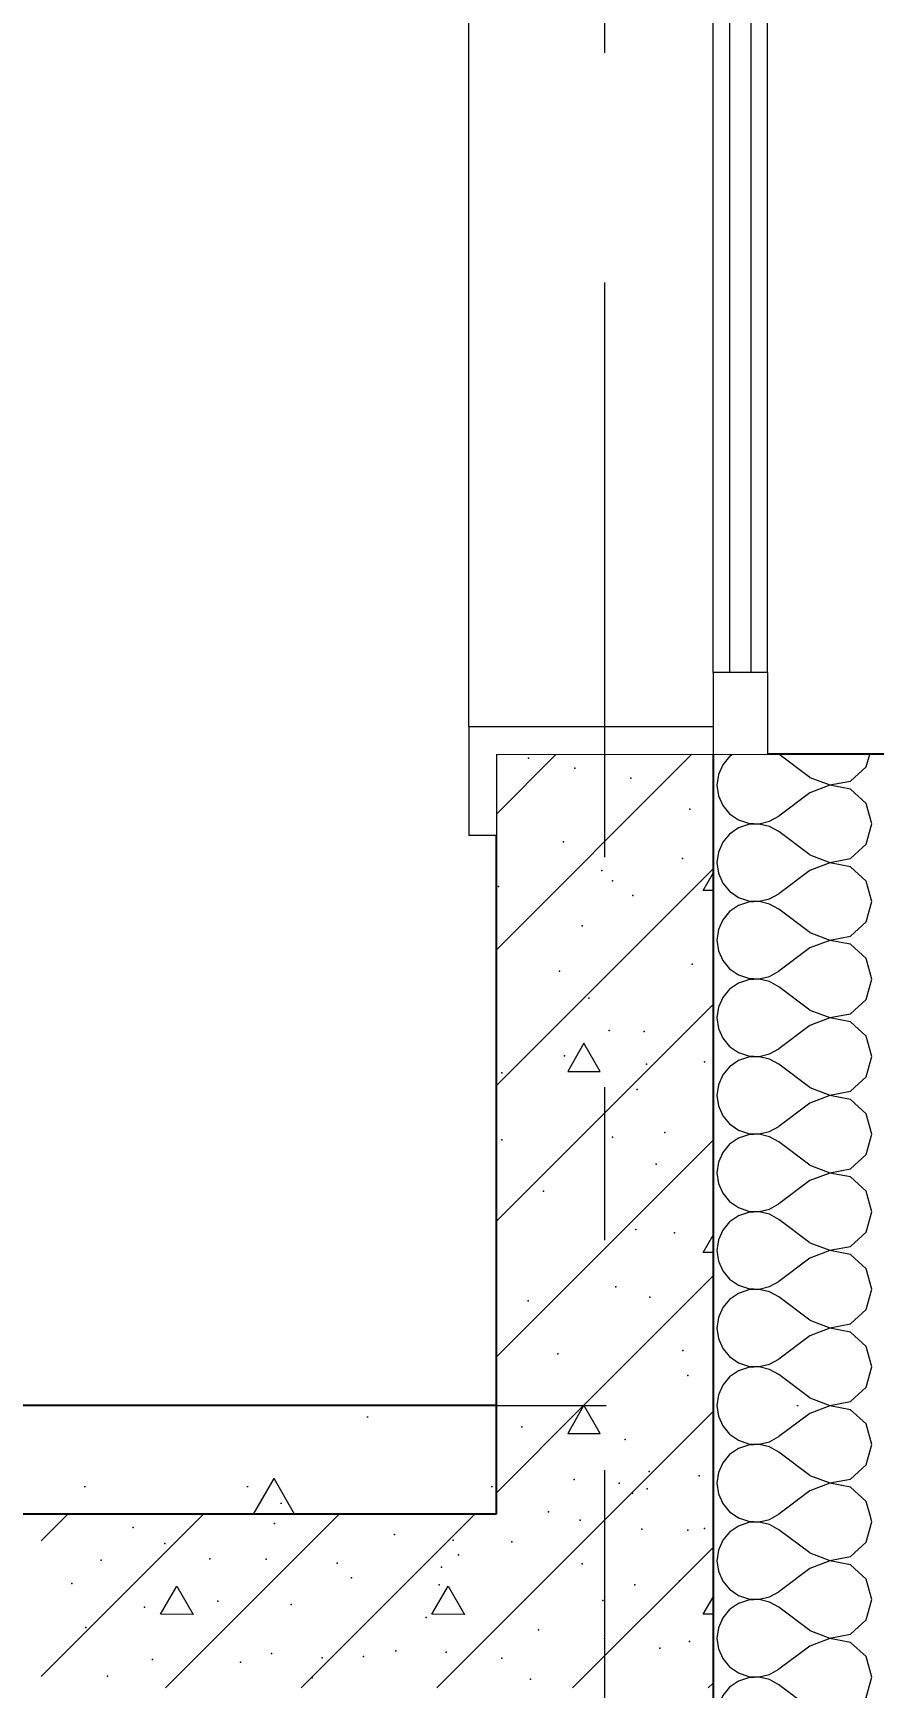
# Model space of a CAD drawing. Header units: millimetres. Extents: x 18162 to 7085488, y 72188 to 247925.
# Drawn here: x 3682802 to 3683577, y 121858 to 123382 of the extents above; entities that cross this region are included whole.
import ezdxf
from ezdxf.enums import TextEntityAlignment as Align

# ---------------------------------------------------------------- set-up
doc = ezdxf.new("R2010")
doc.units = ezdxf.units.MM
doc.header["$MEASUREMENT"] = 0
for name, pattern in [('Dot & Dashed', [670.277762413025, 317.49999999993, -176.3888888888499, 0, -176.3888735242451]), ('Double Dashed', [1093.6110734939602, 529.1666507720951, -211.6666555404661, 141.11111164093, -211.666655540469]), ('Wipeout_Contour', [1000, 0, -1000])]:
    doc.linetypes.add(name, pattern=pattern)
for name, color, linetype in [('Archicad Windows', 7, 'Continuous'), ('Structural - Bearing', 7, 'Continuous'), ('Structural - Grid', 7, 'Continuous')]:
    doc.layers.add(name, color=color, linetype=linetype)
doc.styles.add('GENERATED_STYLE_3', font='', dxfattribs={"width": 0.8})
doc.styles.get('GENERATED_STYLE_3').set_extended_font_data('ISOCPEUR MON')
doc.dimstyles.new('GENERATED_STYLE__10', dxfattribs={"dimtxt": 220.0000047683716, "dimasz": 114, "dimexe": 0.18, "dimexo": 762.6299507960397, "dimgap": 0, "dimtad": 1, "dimdec": 0, "dimzin": 0, "dimdsep": 46, "dimtxsty": 'GENERATED_STYLE_3', "dimblk": 'ARROWHEAD_2', "dimblk1": 'ARROWHEAD_2', "dimblk2": 'ARROWHEAD_2', "dimcen": 0.09, "dimclrd": 13, "dimclre": 13, "dimclrt": 13, "dimadec": 0, "dimazin": 0, "dimtfac": 1, "dimtdec": 4, "dimtmove": 0, "dimatfit": 3, "dimfxl": 1, "dimtolj": 1, "dimtzin": 0, "dimarcsym": 0})
doc.dimstyles.new('GENERATED_STYLE__9', dxfattribs={"dimtxt": 220.0000047683716, "dimasz": 114, "dimexe": 0.18, "dimexo": 312.6299507960368, "dimgap": 0, "dimtad": 1, "dimdec": 0, "dimzin": 0, "dimdsep": 46, "dimtxsty": 'GENERATED_STYLE_3', "dimblk": 'ARROWHEAD_2', "dimblk1": 'ARROWHEAD_2', "dimblk2": 'ARROWHEAD_2', "dimcen": 0.09, "dimclrd": 13, "dimclre": 13, "dimclrt": 13, "dimadec": 0, "dimazin": 0, "dimtfac": 1, "dimtdec": 4, "dimtmove": 0, "dimatfit": 3, "dimfxl": 1, "dimtolj": 1, "dimtzin": 0, "dimarcsym": 0})

# ---------------------------------------------------------------- blocks, each defined once
blk = doc.blocks.new('*X852', base_point=(3761974.72826797, 95118.00664509191))
at = {"layer": 'Structural - Bearing', "color": 7, "linetype": 'Continuous', "lineweight": 9}
for p, q in [((3683447.460864972, 122018.0066450919), (3683452.368734652, 122014.6342634426)), ((3683452.368734652, 122014.6342634426), (3683461.705831005, 122011.4855084693)), ((3683461.705831005, 122010.2421034823), (3683452.368734652, 122007.093348509)), ((3683461.705831005, 122011.4855084693), (3683471.547991479, 122011.0081161918)), ((3683471.547991479, 122010.7194957597), (3683461.705831005, 122010.2421034823)), ((3683471.547991479, 122011.0081161918), (3683481.145998494, 122013.2384272783)), ((3683481.145998494, 122008.4891846733), (3683471.547991479, 122010.7194957597)), ((3683481.145998494, 122013.2384272783), (3683489.769187621, 122018.0066450919)), ((3683570.149606297, 121992.0876948161), (3683575.483506002, 122010.8638059758)), ((3683575.483506002, 122010.8638059758), (3683573.454375096, 122018.0066450919)), ((3683444.247472861, 122001.5129244103), (3683437.960262754, 121993.9256313973)), ((3683452.368734652, 122007.093348509), (3683444.247472861, 122001.5129244103)), ((3683489.76922023, 122003.7209488282), (3683481.145998494, 122008.4891846733)), ((3683518.340648821, 121982.2923773852), (3683489.76922023, 122003.7209488282)), ((3683433.985707415, 121984.9090391339), (3683432.626363049, 121975.1495202376)), ((3683437.960262754, 121993.9256313973), (3683433.985707415, 121984.9090391339)), ((3683518.340648821, 121982.2923773852), (3683536.561877572, 121975.2938304536)), ((3683555.7411344, 121978.9199777044), (3683570.149606297, 121992.0876948161)), ((3683432.626363049, 121975.1495202376), (3683433.985707415, 121965.3900013413)), ((3683433.985707415, 121965.3900013413), (3683437.960262754, 121956.3734090779)), ((3683518.340648821, 121968.0066630899), (3683489.76922023, 121946.578091647)), ((3683536.561877572, 121975.0052100215), (3683518.340648821, 121968.0066630899)), ((3683536.561877572, 121975.2938304536), (3683555.7411344, 121978.9199777044)), ((3683555.7411344, 121971.3790627707), (3683536.561877572, 121975.0052100215)), ((3683570.149606297, 121958.211345659), (3683555.7411344, 121971.3790627707)), ((3683437.960262754, 121956.3734090779), (3683444.247472861, 121948.7861160648)), ((3683575.483506002, 121939.4352344993), (3683570.149606297, 121958.211345659)), ((3683444.247472861, 121948.7861160648), (3683452.368734652, 121943.2056919662)), ((3683452.368734652, 121935.6647770325), (3683444.247472861, 121930.0843529339)), ((3683452.368734652, 121943.2056919662), (3683461.705831005, 121940.0569369929)), ((3683461.705831005, 121938.8135320058), (3683452.368734652, 121935.6647770325)), ((3683461.705831005, 121940.0569369929), (3683471.547991479, 121939.5795447154)), ((3683471.547991479, 121939.2909242833), (3683461.705831005, 121938.8135320058)), ((3683471.547991479, 121939.5795447154), (3683481.145998494, 121941.8098558018)), ((3683481.145998494, 121937.0606131969), (3683471.547991479, 121939.2909242833)), ((3683481.145998494, 121941.8098558018), (3683489.76922023, 121946.578091647)), ((3683489.76922023, 121932.2923773517), (3683481.145998494, 121937.0606131969)), ((3683570.149606297, 121920.6591233396), (3683575.483506002, 121939.4352344993)), ((3683437.960262754, 121922.4970599208), (3683433.985707415, 121913.4804676574)), ((3683444.247472861, 121930.0843529339), (3683437.960262754, 121922.4970599208)), ((3683518.340648821, 121910.8638059088), (3683489.76922023, 121932.2923773517)), ((3683555.7411344, 121907.4914062279), (3683570.149606297, 121920.6591233396)), ((3683433.985707415, 121913.4804676574), (3683432.626363049, 121903.7209487611)), ((3683432.626363049, 121903.7209487611), (3683433.985707415, 121893.9614298648)), ((3683518.340648821, 121910.8638059088), (3683536.561877572, 121903.8652589772)), ((3683536.561877572, 121903.5766385451), (3683518.340648821, 121896.5780916135)), ((3683536.561877572, 121903.8652589772), (3683555.7411344, 121907.4914062279)), ((3683555.7411344, 121899.9504912943), (3683536.561877572, 121903.5766385451)), ((3683433.985707415, 121893.9614298648), (3683437.960262754, 121884.9448376014)), ((3683518.340648821, 121896.5780916135), (3683489.76922023, 121875.1495201705)), ((3683570.149606297, 121886.7827741826), (3683555.7411344, 121899.9504912943)), ((3683437.960262754, 121884.9448376014), (3683444.247472861, 121877.3575445883)), ((3683444.247472861, 121877.3575445883), (3683452.368734652, 121871.7771204897)), ((3683481.145998494, 121870.3812843254), (3683489.76922023, 121875.1495201705)), ((3683575.483506002, 121868.0066630229), (3683570.149606297, 121886.7827741826)), ((3683444.247472861, 121858.6557814574), (3683437.960262754, 121851.0684884444)), ((3683452.368734652, 121864.2362055561), (3683444.247472861, 121858.6557814574)), ((3683452.368734652, 121871.7771204897), (3683461.705831005, 121868.6283655164)), ((3683461.705831005, 121867.3849605294), (3683452.368734652, 121864.2362055561)), ((3683461.705831005, 121868.6283655164), (3683471.547991479, 121868.150973239)), ((3683471.547991479, 121867.8623528068), (3683461.705831005, 121867.3849605294)), ((3683471.547991479, 121868.150973239), (3683481.145998494, 121870.3812843254)), ((3683481.145998494, 121865.6320417204), (3683471.547991479, 121867.8623528068)), ((3683489.76922023, 121860.8638058752), (3683481.145998494, 121865.6320417204)), ((3683518.340648821, 121839.4352344323), (3683489.76922023, 121860.8638058752)), ((3683570.149606297, 121849.2305518632), (3683575.483506002, 121868.0066630229)), ((3683437.960262754, 121851.0684884444), (3683433.985707415, 121842.051896181)), ((3683555.7411344, 121836.0628347515), (3683570.149606297, 121849.2305518632)), ((3683433.985707415, 121842.051896181), (3683432.626363049, 121832.2923772847)), ((3683432.626363049, 121832.2923772847), (3683433.985707415, 121822.5328583884)), ((3683518.340648821, 121839.4352344323), (3683536.561877572, 121832.4366875007)), ((3683536.561877572, 121832.1480670686), (3683518.340648821, 121825.149520137)), ((3683536.561877572, 121832.4366875007), (3683555.7411344, 121836.0628347515)), ((3683555.7411344, 121828.5219198178), (3683536.561877572, 121832.1480670686)), ((3683570.149606297, 121815.3542027061), (3683555.7411344, 121828.5219198178)), ((3683433.985707415, 121822.5328583884), (3683437.960262754, 121813.516266125)), ((3683437.960262754, 121813.516266125), (3683444.247472861, 121805.9289731119)), ((3683518.340648821, 121825.149520137), (3683489.76922023, 121803.7209486941)), ((3683575.483506002, 121796.5780915464), (3683570.149606297, 121815.3542027061)), ((3683444.247472861, 121805.9289731119), (3683452.368734652, 121800.3485490133)), ((3683452.368734652, 121800.3485490133), (3683461.705831005, 121797.19979404)), ((3683461.705831005, 121797.19979404), (3683471.547991479, 121796.7224017625)), ((3683471.547991479, 121796.4337813304), (3683461.705831005, 121795.9563890529)), ((3683471.547991479, 121796.7224017625), (3683481.145998494, 121798.9527128489)), ((3683481.145998494, 121794.203470244), (3683471.547991479, 121796.4337813304)), ((3683481.145998494, 121798.9527128489), (3683489.76922023, 121803.7209486941)), ((3683570.149606297, 121777.8019803868), (3683575.483506002, 121796.5780915464)), ((3683444.247472861, 121787.227209981), (3683437.960262754, 121779.6399169679)), ((3683452.368734652, 121792.8076340796), (3683444.247472861, 121787.227209981)), ((3683461.705831005, 121795.9563890529), (3683452.368734652, 121792.8076340796)), ((3683489.76922023, 121789.4352343988), (3683481.145998494, 121794.203470244)), ((3683518.340648821, 121768.0066629559), (3683489.76922023, 121789.4352343988)), ((3683433.985707415, 121770.6233247045), (3683432.626363049, 121760.8638058082)), ((3683437.960262754, 121779.6399169679), (3683433.985707415, 121770.6233247045)), ((3683518.340648821, 121768.0066629559), (3683536.561877572, 121761.0081160243)), ((3683555.7411344, 121764.634263275), (3683570.149606297, 121777.8019803868)), ((3683432.626363049, 121760.8638058082), (3683433.985707415, 121751.1042869119)), ((3683433.985707415, 121751.1042869119), (3683437.960262754, 121742.0876946485)), ((3683518.340648821, 121753.7209486606), (3683489.76922023, 121732.2923772176)), ((3683536.561877572, 121760.7194955922), (3683518.340648821, 121753.7209486606)), ((3683536.561877572, 121761.0081160243), (3683555.7411344, 121764.634263275)), ((3683555.7411344, 121757.0933483414), (3683536.561877572, 121760.7194955922)), ((3683570.149606297, 121743.9256312297), (3683555.7411344, 121757.0933483414)), ((3683437.960262754, 121742.0876946485), (3683444.247472861, 121734.5004016354)), ((3683575.483506002, 121725.14952007), (3683570.149606297, 121743.9256312297)), ((3683444.247472861, 121734.5004016354), (3683452.368734652, 121728.9199775368)), ((3683452.368734652, 121721.3790626032), (3683444.247472861, 121715.7986385045)), ((3683452.368734652, 121728.9199775368), (3683461.705831005, 121725.7712225635)), ((3683461.705831005, 121724.5278175765), (3683452.368734652, 121721.3790626032)), ((3683461.705831005, 121725.7712225635), (3683471.547991479, 121725.293830286)), ((3683471.547991479, 121725.0052098539), (3683461.705831005, 121724.5278175765)), ((3683471.547991479, 121725.293830286), (3683481.145998494, 121727.5241413725)), ((3683481.145998494, 121722.7748987675), (3683471.547991479, 121725.0052098539)), ((3683481.145998494, 121727.5241413725), (3683489.76922023, 121732.2923772176)), ((3683489.76922023, 121718.0066629223), (3683481.145998494, 121722.7748987675)), ((3683570.149606297, 121706.3734089103), (3683575.483506002, 121725.14952007)), ((3683437.960262754, 121708.2113454915), (3683433.985707415, 121699.194753228)), ((3683444.247472861, 121715.7986385045), (3683437.960262754, 121708.2113454915)), ((3683518.340648821, 121696.5780914794), (3683489.76922023, 121718.0066629223)), ((3683555.7411344, 121693.2056917986), (3683570.149606297, 121706.3734089103)), ((3683433.985707415, 121699.194753228), (3683432.626363049, 121689.4352343318)), ((3683518.340648821, 121696.5780914794), (3683536.561877572, 121689.5795445478)), ((3683536.561877572, 121689.5795445478), (3683555.7411344, 121693.2056917986)), ((3683432.626363049, 121689.4352343318), (3683433.985707415, 121679.6757154355)), ((3683433.985707415, 121679.6757154355), (3683437.960262754, 121670.6591231721)), ((3683518.340648821, 121682.2923771841), (3683489.76922023, 121660.8638057412)), ((3683536.561877572, 121689.2909241157), (3683518.340648821, 121682.2923771841)), ((3683555.7411344, 121685.6647768649), (3683536.561877572, 121689.2909241157)), ((3683570.149606297, 121672.4970597532), (3683555.7411344, 121685.6647768649)), ((3683437.960262754, 121670.6591231721), (3683444.247472861, 121663.071830159)), ((3683444.247472861, 121663.071830159), (3683452.368734652, 121657.4914060603)), ((3683481.145998494, 121656.095569896), (3683489.76922023, 121660.8638057412)), ((3683575.483506002, 121653.7209485935), (3683570.149606297, 121672.4970597532)), ((3683444.247472861, 121644.3700670281), (3683437.960262754, 121636.782774015)), ((3683452.368734652, 121649.9504911267), (3683444.247472861, 121644.3700670281)), ((3683452.368734652, 121657.4914060603), (3683461.705831005, 121654.3426510871)), ((3683461.705831005, 121653.0992461), (3683452.368734652, 121649.9504911267)), ((3683461.705831005, 121654.3426510871), (3683471.547991479, 121653.8652588096)), ((3683471.547991479, 121653.5766383775), (3683461.705831005, 121653.0992461)), ((3683471.547991479, 121653.8652588096), (3683481.145998494, 121656.095569896)), ((3683481.145998494, 121651.346327291), (3683471.547991479, 121653.5766383775)), ((3683489.76922023, 121646.5780914459), (3683481.145998494, 121651.346327291)), ((3683518.340648821, 121625.1495200029), (3683489.76922023, 121646.5780914459)), ((3683570.149606297, 121634.9448374338), (3683575.483506002, 121653.7209485935)), ((3683437.960262754, 121636.782774015), (3683433.985707415, 121627.7661817516)), ((3683555.7411344, 121621.7771203221), (3683570.149606297, 121634.9448374338)), ((3683433.985707415, 121627.7661817516), (3683432.626363049, 121618.0066628553)), ((3683432.626363049, 121618.0066628553), (3683433.985707415, 121608.247143959)), ((3683518.340648821, 121625.1495200029), (3683536.561877572, 121618.1509730714)), ((3683536.561877572, 121617.8623526392), (3683518.340648821, 121610.8638057077)), ((3683536.561877572, 121618.1509730714), (3683555.7411344, 121621.7771203221)), ((3683555.7411344, 121614.2362053885), (3683536.561877572, 121617.8623526392)), ((3683570.149606297, 121601.0684882768), (3683555.7411344, 121614.2362053885)), ((3683433.985707415, 121608.247143959), (3683437.960262754, 121599.2305516956)), ((3683437.960262754, 121599.2305516956), (3683444.247472861, 121591.6432586825)), ((3683518.340648821, 121610.8638057077), (3683489.76922023, 121589.4352342647)), ((3683575.483506002, 121582.2923771171), (3683570.149606297, 121601.0684882768)), ((3683444.247472861, 121591.6432586825), (3683452.368734652, 121586.0628345839)), ((3683452.368734652, 121586.0628345839), (3683461.705831005, 121582.9140796106)), ((3683471.547991479, 121582.4366873331), (3683481.145998494, 121584.6669984196)), ((3683481.145998494, 121584.6669984196), (3683489.76922023, 121589.4352342647)), ((3683444.247472861, 121572.9414955516), (3683437.960262754, 121565.3542025386)), ((3683452.368734652, 121578.5219196503), (3683444.247472861, 121572.9414955516)), ((3683461.705831005, 121581.6706746235), (3683452.368734652, 121578.5219196503)), ((3683461.705831005, 121582.9140796106), (3683471.547991479, 121582.4366873331)), ((3683471.547991479, 121582.148066901), (3683461.705831005, 121581.6706746235)), ((3683481.145998494, 121579.9177558146), (3683471.547991479, 121582.148066901)), ((3683489.76922023, 121575.1495199694), (3683481.145998494, 121579.9177558146)), ((3683518.340648821, 121553.7209485265), (3683489.76922023, 121575.1495199694)), ((3683570.149606297, 121563.5162659574), (3683575.483506002, 121582.2923771171)), ((3683433.985707415, 121556.3376102751), (3683432.626363049, 121546.5780913788)), ((3683437.960262754, 121565.3542025386), (3683433.985707415, 121556.3376102751)), ((3683518.340648821, 121553.7209485265), (3683536.561877572, 121546.7224015949)), ((3683555.7411344, 121550.3485488457), (3683570.149606297, 121563.5162659574)), ((3683432.626363049, 121546.5780913788), (3683433.985707415, 121536.8185724826)), ((3683518.340648821, 121539.4352342312), (3683489.76922023, 121518.0066627883)), ((3683536.561877572, 121546.4337811628), (3683518.340648821, 121539.4352342312)), ((3683536.561877572, 121546.7224015949), (3683555.7411344, 121550.3485488457)), ((3683555.7411344, 121542.807633912), (3683536.561877572, 121546.4337811628)), ((3683570.149606297, 121529.6399168003), (3683555.7411344, 121542.807633912)), ((3683433.985707415, 121536.8185724826), (3683437.960262754, 121527.8019802192)), ((3683437.960262754, 121527.8019802192), (3683444.247472861, 121520.2146872061)), ((3683575.483506002, 121510.8638056406), (3683570.149606297, 121529.6399168003)), ((3683444.247472861, 121520.2146872061), (3683452.368734652, 121514.6342631074)), ((3683452.368734652, 121507.0933481738), (3683444.247472861, 121501.5129240752)), ((3683452.368734652, 121514.6342631074), (3683461.705831005, 121511.4855081342)), ((3683461.705831005, 121510.2421031471), (3683452.368734652, 121507.0933481738)), ((3683461.705831005, 121511.4855081342), (3683471.547991479, 121511.0081158567)), ((3683471.547991479, 121510.7194954246), (3683461.705831005, 121510.2421031471)), ((3683471.547991479, 121511.0081158567), (3683481.145998494, 121513.2384269431)), ((3683481.145998494, 121508.4891843381), (3683471.547991479, 121510.7194954246)), ((3683481.145998494, 121513.2384269431), (3683489.76922023, 121518.0066627883)), ((3683489.76922023, 121503.720948493), (3683481.145998494, 121508.4891843381)), ((3683570.149606297, 121492.0876944809), (3683575.483506002, 121510.8638056406)), ((3683437.960262754, 121493.9256310621), (3683433.985707415, 121484.9090387987)), ((3683444.247472861, 121501.5129240752), (3683437.960262754, 121493.9256310621)), ((3683518.340648821, 121482.29237705), (3683489.76922023, 121503.720948493)), ((3683555.7411344, 121478.9199773692), (3683570.149606297, 121492.0876944809)), ((3683433.985707415, 121484.9090387987), (3683432.626363049, 121475.1495199024)), ((3683518.340648821, 121482.29237705), (3683536.561877572, 121475.2938301185)), ((3683536.561877572, 121475.2938301185), (3683555.7411344, 121478.9199773692)), ((3683432.626363049, 121475.1495199024), (3683433.985707415, 121465.3900010061)), ((3683433.985707415, 121465.3900010061), (3683437.960262754, 121456.3734087427)), ((3683518.340648821, 121468.0066627547), (3683489.76922023, 121446.5780913118)), ((3683536.561877572, 121475.0052096863), (3683518.340648821, 121468.0066627547)), ((3683555.7411344, 121471.3790624356), (3683536.561877572, 121475.0052096863)), ((3683570.149606297, 121458.2113453239), (3683555.7411344, 121471.3790624356)), ((3683437.960262754, 121456.3734087427), (3683444.247472861, 121448.7861157296)), ((3683444.247472861, 121448.7861157296), (3683452.368734652, 121443.205691631)), ((3683481.145998494, 121441.8098554667), (3683489.76922023, 121446.5780913118)), ((3683575.483506002, 121439.4352341642), (3683570.149606297, 121458.2113453239)), ((3683452.368734652, 121435.6647766974), (3683444.247472861, 121430.0843525987)), ((3683452.368734652, 121443.205691631), (3683461.705831005, 121440.0569366577)), ((3683461.705831005, 121438.8135316706), (3683452.368734652, 121435.6647766974)), ((3683461.705831005, 121440.0569366577), (3683471.547991479, 121439.5795443802)), ((3683471.547991479, 121439.2909239481), (3683461.705831005, 121438.8135316706)), ((3683471.547991479, 121439.5795443802), (3683481.145998494, 121441.8098554667)), ((3683481.145998494, 121437.0606128617), (3683471.547991479, 121439.2909239481)), ((3683489.76922023, 121432.2923770165), (3683481.145998494, 121437.0606128617)), ((3683508.816862796, 121418.0066450919), (3683489.76922023, 121432.2923770165)), ((3683570.149606297, 121420.6591230045), (3683575.483506002, 121439.4352341642)), ((3683437.960262754, 121422.4970595856), (3683435.980867393, 121418.0066450919)), ((3683444.247472861, 121430.0843525987), (3683437.960262754, 121422.4970595856)), ((3683567.247193287, 121418.0066450919), (3683570.149606297, 121420.6591230045))]:
    blk.add_line(p, q, dxfattribs=at)
blk = doc.blocks.new('*X879', base_point=(3761974.72826797, 95118.00664509191))
at = {"layer": 'Structural - Bearing', "color": 7, "linetype": 'Continuous', "lineweight": 9}
for p, q in [((3683444.247472851, 122715.7986206766), (3683437.960262748, 122708.2113276686)), ((3683447.460838717, 122718.0066450919), (3683444.247472851, 122715.7986206766)), ((3683518.340648761, 122696.5780736644), (3683489.769220191, 122718.0066450919)), ((3683570.149606202, 122706.3733910887), (3683573.454369876, 122718.0066450919)), ((3683433.985707412, 122699.1947354112), (3683432.626363047, 122689.4352165215)), ((3683437.960262748, 122708.2113276686), (3683433.985707412, 122699.1947354112)), ((3683518.340648761, 122696.5780736644), (3683536.5618775, 122689.5795267375)), ((3683555.741134315, 122693.2056739858), (3683570.149606202, 122706.3733910887)), ((3683432.626363047, 122689.4352165215), (3683433.985707412, 122679.6756976318)), ((3683518.340648761, 122682.2923593787), (3683489.76922019, 122660.8637879501)), ((3683536.5618775, 122689.2909063055), (3683518.340648761, 122682.2923593787)), ((3683536.5618775, 122689.5795267375), (3683555.741134315, 122693.2056739858)), ((3683555.741134315, 122685.6647590572), (3683536.5618775, 122689.2909063055)), ((3683570.149606202, 122672.4970419543), (3683555.741134315, 122685.6647590572)), ((3683433.985707412, 122679.6756976318), (3683437.960262748, 122670.6591053744)), ((3683437.960262748, 122670.6591053744), (3683444.247472851, 122663.0718123664)), ((3683575.483505904, 122653.7209308072), (3683570.149606202, 122672.4970419543)), ((3683444.247472851, 122663.0718123664), (3683452.368734636, 122657.4913882715)), ((3683452.368734636, 122649.9504733429), (3683444.247472851, 122644.370049248)), ((3683452.368734636, 122657.4913882715), (3683461.705830983, 122654.3426333003)), ((3683461.705830983, 122653.0992283141), (3683452.368734636, 122649.9504733429)), ((3683461.705830983, 122654.3426333003), (3683471.547991451, 122653.8652410232)), ((3683471.547991451, 122653.5766205913), (3683461.705830983, 122653.0992283141)), ((3683471.547991451, 122653.8652410232), (3683481.145998459, 122656.0955521081)), ((3683481.145998459, 122651.3463095063), (3683471.547991451, 122653.5766205913)), ((3683481.145998459, 122656.0955521081), (3683489.76922019, 122660.8637879501)), ((3683489.76922019, 122646.5780736644), (3683481.145998459, 122651.3463095063)), ((3683570.149606202, 122634.9448196601), (3683575.483505904, 122653.7209308072)), ((3683437.960262748, 122636.78275624), (3683433.985707412, 122627.7661639827)), ((3683444.247472851, 122644.370049248), (3683437.960262748, 122636.78275624)), ((3683518.340648761, 122625.1495022358), (3683489.76922019, 122646.5780736644)), ((3683555.741134315, 122621.7771025572), (3683570.149606202, 122634.9448196601)), ((3683433.985707412, 122627.7661639827), (3683432.626363047, 122618.0066450929)), ((3683518.340648761, 122625.1495022358), (3683536.5618775, 122618.1509553089)), ((3683536.5618775, 122618.1509553089), (3683555.741134315, 122621.7771025572)), ((3683432.626363047, 122618.0066450929), (3683433.985707412, 122608.2471262032)), ((3683433.985707412, 122608.2471262032), (3683437.960262748, 122599.2305339458)), ((3683518.340648761, 122610.8637879501), (3683489.76922019, 122589.4352165215)), ((3683536.5618775, 122617.862334877), (3683518.340648761, 122610.8637879501)), ((3683555.741134315, 122614.2361876286), (3683536.5618775, 122617.862334877)), ((3683570.149606202, 122601.0684705258), (3683555.741134315, 122614.2361876286)), ((3683437.960262748, 122599.2305339458), (3683444.247472851, 122591.6432409378)), ((3683444.247472851, 122591.6432409378), (3683452.368734636, 122586.0628168429)), ((3683481.145998459, 122584.6669806796), (3683489.76922019, 122589.4352165215)), ((3683575.483505904, 122582.2923593787), (3683570.149606202, 122601.0684705258)), ((3683452.368734636, 122578.5219019144), (3683444.247472851, 122572.9414778195)), ((3683452.368734636, 122586.0628168429), (3683461.705830983, 122582.9140618718)), ((3683461.705830983, 122581.6706568855), (3683452.368734636, 122578.5219019144)), ((3683461.705830983, 122582.9140618718), (3683471.547991451, 122582.4366695946)), ((3683471.547991451, 122582.1480491627), (3683461.705830983, 122581.6706568855)), ((3683471.547991451, 122582.4366695946), (3683481.145998459, 122584.6669806796)), ((3683481.145998459, 122579.9177380778), (3683471.547991451, 122582.1480491627)), ((3683489.76922019, 122575.1495022358), (3683481.145998459, 122579.9177380778)), ((3683518.340648761, 122553.7209308072), (3683489.76922019, 122575.1495022358)), ((3683570.149606202, 122563.5162482315), (3683575.483505904, 122582.2923593787)), ((3683437.960262748, 122565.3541848115), (3683433.985707412, 122556.3375925541)), ((3683444.247472851, 122572.9414778195), (3683437.960262748, 122565.3541848115)), ((3683555.741134315, 122550.3485311286), (3683570.149606202, 122563.5162482315)), ((3683433.985707412, 122556.3375925541), (3683432.626363047, 122546.5780736644)), ((3683432.626363047, 122546.5780736644), (3683433.985707412, 122536.8185547746)), ((3683518.340648761, 122553.7209308072), (3683536.5618775, 122546.7223838803)), ((3683536.5618775, 122546.4337634484), (3683518.340648761, 122539.4352165215)), ((3683536.5618775, 122546.7223838803), (3683555.741134315, 122550.3485311286)), ((3683555.741134315, 122542.8076162001), (3683536.5618775, 122546.4337634484)), ((3683433.985707412, 122536.8185547746), (3683437.960262748, 122527.8019625173)), ((3683518.340648761, 122539.4352165215), (3683489.76922019, 122518.0066450929)), ((3683570.149606202, 122529.6398990972), (3683555.741134315, 122542.8076162001)), ((3683575.483505904, 122510.8637879501), (3683570.149606202, 122529.6398990972)), ((3683437.960262748, 122527.8019625173), (3683444.247472851, 122520.2146695093)), ((3683444.247472851, 122520.2146695093), (3683452.368734636, 122514.6342454144)), ((3683452.368734636, 122514.6342454144), (3683461.705830983, 122511.4854904432)), ((3683471.547991451, 122511.008098166), (3683481.145998459, 122513.238409251)), ((3683481.145998459, 122513.238409251), (3683489.76922019, 122518.0066450929)), ((3683444.247472851, 122501.5129063909), (3683437.960262748, 122493.9256133829)), ((3683452.368734636, 122507.0933304858), (3683444.247472851, 122501.5129063909)), ((3683461.705830983, 122510.242085457), (3683452.368734636, 122507.0933304858)), ((3683461.705830983, 122511.4854904432), (3683471.547991451, 122511.008098166)), ((3683471.547991451, 122510.7194777341), (3683461.705830983, 122510.242085457)), ((3683481.145998459, 122508.4891666492), (3683471.547991451, 122510.7194777341)), ((3683489.76922019, 122503.7209308072), (3683481.145998459, 122508.4891666492)), ((3683518.340648761, 122482.2923593787), (3683489.76922019, 122503.7209308072)), ((3683570.149606202, 122492.087676803), (3683575.483505904, 122510.8637879501)), ((3683433.985707412, 122484.9090211255), (3683432.626363047, 122475.1495022358)), ((3683437.960262748, 122493.9256133829), (3683433.985707412, 122484.9090211255)), ((3683518.340648761, 122482.2923593787), (3683536.5618775, 122475.2938124518)), ((3683555.741134315, 122478.9199597001), (3683570.149606202, 122492.087676803)), ((3683432.626363047, 122475.1495022358), (3683433.985707412, 122465.3899833461)), ((3683518.340648761, 122468.0066450929), (3683489.76922019, 122446.5780736644)), ((3683536.5618775, 122475.0051920198), (3683518.340648761, 122468.0066450929)), ((3683536.5618775, 122475.2938124518), (3683555.741134315, 122478.9199597001)), ((3683555.741134315, 122471.3790447715), (3683536.5618775, 122475.0051920198)), ((3683570.149606202, 122458.2113276686), (3683555.741134315, 122471.3790447715)), ((3683433.985707412, 122465.3899833461), (3683437.960262748, 122456.3733910887)), ((3683437.960262748, 122456.3733910887), (3683444.247472851, 122448.7860980807)), ((3683575.483505904, 122439.4352165215), (3683570.149606202, 122458.2113276686)), ((3683444.247472851, 122448.7860980807), (3683452.368734636, 122443.2056739858)), ((3683452.368734636, 122443.2056739858), (3683461.705830983, 122440.0569190146)), ((3683461.705830983, 122438.8135140284), (3683452.368734636, 122435.6647590572)), ((3683461.705830983, 122440.0569190146), (3683471.547991451, 122439.5795267375)), ((3683471.547991451, 122439.2909063055), (3683461.705830983, 122438.8135140284)), ((3683471.547991451, 122439.5795267375), (3683481.145998459, 122441.8098378224)), ((3683481.145998459, 122437.0605952206), (3683471.547991451, 122439.2909063055)), ((3683481.145998459, 122441.8098378224), (3683489.76922019, 122446.5780736644)), ((3683489.76922019, 122432.2923593787), (3683481.145998459, 122437.0605952206)), ((3683570.149606202, 122420.6591053744), (3683575.483505904, 122439.4352165215)), ((3683437.960262748, 122422.4970419543), (3683433.985707412, 122413.480449697)), ((3683444.247472851, 122430.0843349623), (3683437.960262748, 122422.4970419543)), ((3683452.368734636, 122435.6647590572), (3683444.247472851, 122430.0843349623)), ((3683518.340648761, 122410.8637879501), (3683489.76922019, 122432.2923593787)), ((3683433.985707412, 122413.480449697), (3683432.626363047, 122403.7209308072)), ((3683518.340648761, 122410.8637879501), (3683536.5618775, 122403.8652410232)), ((3683536.5618775, 122403.8652410232), (3683555.741134315, 122407.4913882715)), ((3683555.741134315, 122407.4913882715), (3683570.149606202, 122420.6591053744)), ((3683432.626363047, 122403.7209308072), (3683433.985707412, 122393.9614119175)), ((3683433.985707412, 122393.9614119175), (3683437.960262748, 122384.9448196601)), ((3683518.340648761, 122396.5780736644), (3683489.76922019, 122375.1495022358)), ((3683536.5618775, 122403.5766205913), (3683518.340648761, 122396.5780736644)), ((3683555.741134315, 122399.9504733429), (3683536.5618775, 122403.5766205913)), ((3683570.149606202, 122386.78275624), (3683555.741134315, 122399.9504733429)), ((3683437.960262748, 122384.9448196601), (3683444.247472851, 122377.3575266521)), ((3683444.247472851, 122377.3575266521), (3683452.368734636, 122371.7771025572)), ((3683575.483505904, 122368.0066450929), (3683570.149606202, 122386.78275624)), ((3683452.368734636, 122364.2361876286), (3683444.247472851, 122358.6557635338)), ((3683452.368734636, 122371.7771025572), (3683461.705830983, 122368.6283475861)), ((3683461.705830983, 122367.3849425998), (3683452.368734636, 122364.2361876286)), ((3683461.705830983, 122368.6283475861), (3683471.547991451, 122368.1509553089)), ((3683471.547991451, 122367.862334877), (3683461.705830983, 122367.3849425998)), ((3683471.547991451, 122368.1509553089), (3683481.145998459, 122370.3812663938)), ((3683481.145998459, 122365.632023792), (3683471.547991451, 122367.862334877)), ((3683481.145998459, 122370.3812663938), (3683489.76922019, 122375.1495022358)), ((3683489.76922019, 122360.8637879501), (3683481.145998459, 122365.632023792)), ((3683518.340648761, 122339.4352165215), (3683489.76922019, 122360.8637879501)), ((3683570.149606202, 122349.2305339458), (3683575.483505904, 122368.0066450929)), ((3683437.960262748, 122351.0684705258), (3683433.985707412, 122342.0518782684)), ((3683444.247472851, 122358.6557635338), (3683437.960262748, 122351.0684705258)), ((3683555.741134315, 122336.0628168429), (3683570.149606202, 122349.2305339458)), ((3683433.985707412, 122342.0518782684), (3683432.626363047, 122332.2923593787)), ((3683432.626363047, 122332.2923593787), (3683433.985707412, 122322.5328404889)), ((3683518.340648761, 122339.4352165215), (3683536.5618775, 122332.4366695946)), ((3683536.5618775, 122332.1480491627), (3683518.340648761, 122325.1495022358)), ((3683536.5618775, 122332.4366695946), (3683555.741134315, 122336.0628168429)), ((3683555.741134315, 122328.5219019144), (3683536.5618775, 122332.1480491627)), ((3683433.985707412, 122322.5328404889), (3683437.960262748, 122313.5162482315)), ((3683518.340648761, 122325.1495022358), (3683489.76922019, 122303.7209308072)), ((3683570.149606202, 122315.3541848115), (3683555.741134315, 122328.5219019144)), ((3683575.483505904, 122296.5780736644), (3683570.149606202, 122315.3541848115)), ((3683437.960262748, 122313.5162482315), (3683444.247472851, 122305.9289552235)), ((3683444.247472851, 122305.9289552235), (3683452.368734636, 122300.3485311286)), ((3683452.368734636, 122300.3485311286), (3683461.705830983, 122297.1997761575)), ((3683481.145998459, 122298.9526949653), (3683489.76922019, 122303.7209308072)), ((3683444.247472851, 122287.2271921052), (3683437.960262748, 122279.6398990972)), ((3683452.368734636, 122292.8076162001), (3683444.247472851, 122287.2271921052)), ((3683461.705830983, 122295.9563711712), (3683452.368734636, 122292.8076162001)), ((3683461.705830983, 122297.1997761575), (3683471.547991451, 122296.7223838803)), ((3683471.547991451, 122296.4337634484), (3683461.705830983, 122295.9563711712)), ((3683471.547991451, 122296.7223838803), (3683481.145998459, 122298.9526949653)), ((3683481.145998459, 122294.2034523635), (3683471.547991451, 122296.4337634484)), ((3683489.76922019, 122289.4352165215), (3683481.145998459, 122294.2034523635)), ((3683518.340648761, 122268.0066450929), (3683489.76922019, 122289.4352165215)), ((3683570.149606202, 122277.8019625172), (3683575.483505904, 122296.5780736644)), ((3683433.985707412, 122270.6233068398), (3683432.626363047, 122260.8637879501)), ((3683437.960262748, 122279.6398990972), (3683433.985707412, 122270.6233068398)), ((3683555.741134315, 122264.6342454144), (3683570.149606202, 122277.8019625172)), ((3683432.626363047, 122260.8637879501), (3683433.985707412, 122251.1042690603)), ((3683518.340648761, 122253.7209308072), (3683489.76922019, 122232.2923593786)), ((3683518.340648761, 122268.0066450929), (3683536.5618775, 122261.008098166)), ((3683536.5618775, 122260.7194777341), (3683518.340648761, 122253.7209308072)), ((3683536.5618775, 122261.008098166), (3683555.741134315, 122264.6342454144)), ((3683555.741134315, 122257.0933304858), (3683536.5618775, 122260.7194777341)), ((3683570.149606202, 122243.9256133829), (3683555.741134315, 122257.0933304858)), ((3683433.985707412, 122251.1042690603), (3683437.960262748, 122242.087676803)), ((3683437.960262748, 122242.087676803), (3683444.247472851, 122234.500383795)), ((3683575.483505904, 122225.1495022358), (3683570.149606202, 122243.9256133829)), ((3683444.247472851, 122234.500383795), (3683452.368734636, 122228.9199597001)), ((3683452.368734636, 122228.9199597001), (3683461.705830983, 122225.7712047289)), ((3683461.705830983, 122224.5277997427), (3683452.368734636, 122221.3790447715)), ((3683461.705830983, 122225.7712047289), (3683471.547991451, 122225.2938124517)), ((3683471.547991451, 122225.0051920198), (3683461.705830983, 122224.5277997427)), ((3683471.547991451, 122225.2938124517), (3683481.145998459, 122227.5241235367)), ((3683481.145998459, 122222.7748809349), (3683471.547991451, 122225.0051920198)), ((3683481.145998459, 122227.5241235367), (3683489.76922019, 122232.2923593786)), ((3683570.149606202, 122206.3733910887), (3683575.483505904, 122225.1495022358)), ((3683437.960262748, 122208.2113276686), (3683433.985707412, 122199.1947354112)), ((3683444.247472851, 122215.7986206766), (3683437.960262748, 122208.2113276686)), ((3683452.368734636, 122221.3790447715), (3683444.247472851, 122215.7986206766)), ((3683489.76922019, 122218.0066450929), (3683481.145998459, 122222.7748809349)), ((3683518.340648761, 122196.5780736644), (3683489.76922019, 122218.0066450929)), ((3683433.985707412, 122199.1947354112), (3683432.626363047, 122189.4352165215)), ((3683518.340648761, 122196.5780736644), (3683536.5618775, 122189.5795267375)), ((3683536.5618775, 122189.5795267375), (3683555.741134315, 122193.2056739858)), ((3683555.741134315, 122193.2056739858), (3683570.149606202, 122206.3733910887)), ((3683432.626363047, 122189.4352165215), (3683433.985707412, 122179.6756976318)), ((3683433.985707412, 122179.6756976318), (3683437.960262748, 122170.6591053744)), ((3683518.340648761, 122182.2923593786), (3683489.76922019, 122160.8637879501)), ((3683536.5618775, 122189.2909063055), (3683518.340648761, 122182.2923593786)), ((3683555.741134315, 122185.6647590572), (3683536.5618775, 122189.2909063055)), ((3683570.149606202, 122172.4970419543), (3683555.741134315, 122185.6647590572)), ((3683437.960262748, 122170.6591053744), (3683444.247472851, 122163.0718123664)), ((3683444.247472851, 122163.0718123664), (3683452.368734636, 122157.4913882715)), ((3683575.483505904, 122153.7209308072), (3683570.149606202, 122172.4970419543)), ((3683452.368734636, 122149.9504733429), (3683444.247472851, 122144.370049248)), ((3683452.368734636, 122157.4913882715), (3683461.705830983, 122154.3426333003)), ((3683461.705830983, 122153.0992283141), (3683452.368734636, 122149.9504733429)), ((3683461.705830983, 122154.3426333003), (3683471.547991451, 122153.8652410232)), ((3683471.547991451, 122153.5766205913), (3683461.705830983, 122153.0992283141)), ((3683471.547991451, 122153.8652410232), (3683481.145998459, 122156.0955521081)), ((3683481.145998459, 122151.3463095063), (3683471.547991451, 122153.5766205913)), ((3683481.145998459, 122156.0955521081), (3683489.76922019, 122160.8637879501)), ((3683489.76922019, 122146.5780736644), (3683481.145998459, 122151.3463095063)), ((3683570.149606202, 122134.9448196601), (3683575.483505904, 122153.7209308072)), ((3683437.960262748, 122136.78275624), (3683433.985707412, 122127.7661639827)), ((3683444.247472851, 122144.370049248), (3683437.960262748, 122136.78275624)), ((3683518.340648761, 122125.1495022358), (3683489.76922019, 122146.5780736644)), ((3683555.741134315, 122121.7771025572), (3683570.149606202, 122134.9448196601)), ((3683433.985707412, 122127.7661639827), (3683432.626363047, 122118.0066450929)), ((3683432.626363047, 122118.0066450929), (3683433.985707412, 122108.2471262032)), ((3683518.340648761, 122125.1495022358), (3683536.5618775, 122118.1509553089)), ((3683536.5618775, 122117.862334877), (3683518.340648761, 122110.8637879501)), ((3683536.5618775, 122118.1509553089), (3683555.741134315, 122121.7771025572)), ((3683555.741134315, 122114.2361876286), (3683536.5618775, 122117.862334877)), ((3683433.985707412, 122108.2471262032), (3683437.960262748, 122099.2305339458)), ((3683518.340648761, 122110.8637879501), (3683489.76922019, 122089.4352165215)), ((3683570.149606202, 122101.0684705258), (3683555.741134315, 122114.2361876286)), ((3683437.960262748, 122099.2305339458), (3683444.247472851, 122091.6432409378)), ((3683444.247472851, 122091.6432409378), (3683452.368734636, 122086.0628168429)), ((3683452.368734636, 122086.0628168429), (3683461.705830983, 122082.9140618718)), ((3683481.145998459, 122084.6669806795), (3683489.76922019, 122089.4352165215)), ((3683575.483505904, 122082.2923593786), (3683570.149606202, 122101.0684705258)), ((3683444.247472851, 122072.9414778195), (3683437.960262748, 122065.3541848115)), ((3683452.368734636, 122078.5219019144), (3683444.247472851, 122072.9414778195)), ((3683461.705830983, 122081.6706568855), (3683452.368734636, 122078.5219019144)), ((3683461.705830983, 122082.9140618718), (3683471.547991451, 122082.4366695946)), ((3683471.547991451, 122082.1480491627), (3683461.705830983, 122081.6706568855)), ((3683471.547991451, 122082.4366695946), (3683481.145998459, 122084.6669806795)), ((3683481.145998459, 122079.9177380777), (3683471.547991451, 122082.1480491627)), ((3683489.76922019, 122075.1495022358), (3683481.145998459, 122079.9177380777)), ((3683518.340648761, 122053.7209308072), (3683489.76922019, 122075.1495022358)), ((3683570.149606202, 122063.5162482315), (3683575.483505904, 122082.2923593786)), ((3683433.985707412, 122056.3375925541), (3683432.626363047, 122046.5780736644)), ((3683437.960262748, 122065.3541848115), (3683433.985707412, 122056.3375925541)), ((3683555.741134315, 122050.3485311286), (3683570.149606202, 122063.5162482315)), ((3683432.626363047, 122046.5780736644), (3683433.985707412, 122036.8185547746)), ((3683518.340648761, 122053.7209308072), (3683536.5618775, 122046.7223838803)), ((3683536.5618775, 122046.4337634484), (3683518.340648761, 122039.4352165215)), ((3683536.5618775, 122046.7223838803), (3683555.741134315, 122050.3485311286)), ((3683555.741134315, 122042.8076162001), (3683536.5618775, 122046.4337634484)), ((3683570.149606202, 122029.6398990972), (3683555.741134315, 122042.8076162001)), ((3683433.985707412, 122036.8185547746), (3683437.960262748, 122027.8019625172)), ((3683437.960262748, 122027.8019625172), (3683444.247472851, 122020.2146695093)), ((3683518.340648761, 122039.4352165215), (3683489.76922019, 122018.0066450929)), ((3683573.454369877, 122018.0066450919), (3683570.149606202, 122029.6398990972)), ((3683444.247472851, 122020.2146695093), (3683447.46083872, 122018.0066450919))]:
    blk.add_line(p, q, dxfattribs=at)
blk = doc.blocks.new('*X881', base_point=(3761974.72826797, 95118.00664509191))
at = {"layer": 'Structural - Bearing', "color": 7, "linetype": 'Continuous', "lineweight": 9}
for p, q in [((3683229.054934476, 122662.4715534299), (3683284.590026137, 122718.0066450919)), ((3683229.054934476, 122537.4715534299), (3683409.590026137, 122718.0066450919)), ((3683229.054934476, 122412.4715534299), (3683429.054935966, 122612.4715549201)), ((3683419.905737498, 122592.4624464526), (3683429.054935966, 122608.19150431)), ((3683429.054935966, 122592.4523039143), (3683419.905737498, 122592.4624464526)), ((3683229.054934476, 122287.4715534299), (3683429.054935966, 122487.4715549201)), ((3683310.031667376, 122451.7979767472), (3683295.120646443, 122425.7605836379)), ((3683325.157597254, 122425.7938817377), (3683310.031667376, 122451.7979767472)), ((3683295.120646443, 122425.7605836379), (3683325.157597254, 122425.7938817377)), ((3683229.054934476, 122162.47155343), (3683429.054935966, 122362.4715549201)), ((3683419.905737498, 122259.1291131193), (3683429.054935966, 122274.8581709767)), ((3683429.054935966, 122259.118970581), (3683419.905737498, 122259.1291131193)), ((3683310.031667376, 122118.4482863309), (3683429.054935966, 122237.4715549201)), ((3683229.054934476, 122037.455196347), (3683310.031667376, 122118.431929248)), ((3683310.031667376, 122118.4482863309), (3683295.120646443, 122092.4108932217)), ((3683325.157597254, 122092.4441913214), (3683310.031667376, 122118.4482863309)), ((3683334.60638322, 122018.0066450919), (3683429.054935966, 122112.4551978371)), ((3683295.120646443, 122092.4108932217), (3683325.157597254, 122092.4441913214))]:
    blk.add_line(p, q, dxfattribs=at)
for p in [(3683259.020042909, 122714.2902309709), (3683301.736246379, 122704.9035457869), (3683353.284218602, 122695.7464587034), (3683407.753396255, 122667.1566676134), (3683291.366683857, 122637.3304669519), (3683400.826450713, 122621.8773233956), (3683326.64038698, 122610.7352400854), (3683231.204384508, 122595.8984996568), (3683336.438352562, 122601.2731319873), (3683355.169782765, 122587.7446798938), (3683308.470102289, 122559.7587954084), (3683287.562279706, 122517.9909068969), (3683409.899666193, 122524.429716712), (3683314.651359712, 122493.3102781165), (3683333.155751929, 122463.4408695842), (3683365.646733447, 122462.403991004), (3683292.226422855, 122439.9557030778), (3683234.27713452, 122424.5025595216), (3683367.675049765, 122432.5600162851), (3683421.27805025, 122434.5883326028), (3683359.190044933, 122409.0494159654), (3683234.27713452, 122362.6899852966), (3683336.28576069, 122365.0491865996), (3683384.754511879, 122369.517646623), (3683376.463933937, 122340.3241569096), (3683272.92787211, 122315.5991272196), (3683357.92016167, 122280.0568970402), (3683393.462391849, 122276.9662683289), (3683339.376389402, 122227.516208949), (3683258.642606072, 122214.5792017657), (3683370.795340746, 122217.7835656135), (3683370.795340746, 122217.7835656135), (3683285.999716677, 122165.6850523148), (3683401.188963627, 122168.7942634352), (3683405.824906694, 122145.6145481008), (3683252.794834676, 122098.2921530076), (3683348.08921994, 122086.7022953404), (3683370.282676514, 122057.3336608368), (3683301.051314068, 122049.9594624238), (3683342.467018113, 122046.5164603475), (3683368.204378674, 122041.3241827258), (3683416.27959427, 122053.2612239247), (3683354.829532958, 122037.2445742137), (3683277.33549215, 122020.1465671956)]:
    blk.add_point(p, dxfattribs=at)
blk = doc.blocks.new('*X886', base_point=(3761974.72826797, 95118.00664509191))
at = {"layer": 'Structural - Bearing', "color": 7, "linetype": 'Continuous', "lineweight": 9}
for p, q in [((3682810.031667376, 121993.431929248), (3682834.606369506, 122018.0066313774)), ((3682810.031667376, 121868.431929248), (3682959.606369506, 122018.0066313774)), ((3682924.606381714, 121858.0066435857), (3683084.606369506, 122018.0066313774)), ((3683049.606381714, 121858.0066435857), (3683209.606369506, 122018.0066313774)), ((3683174.606381714, 121858.0066435857), (3683334.606369506, 122018.0066313774)), ((3683299.606381714, 121858.0066435857), (3683429.054934475, 121987.4551963469)), ((3682919.905737498, 121925.7794227031), (3682935.031667376, 121951.7835177126)), ((3682935.031667376, 121951.7835177126), (3682949.94268831, 121925.7461246033)), ((3683169.905737498, 121925.7794227031), (3683185.031667376, 121951.7835177126)), ((3683185.031667376, 121951.7835177126), (3683199.94268831, 121925.7461246033)), ((3683419.905737498, 121925.7794227031), (3683429.054934475, 121941.5084779985)), ((3682949.94268831, 121925.7461246033), (3682919.905737498, 121925.7794227031)), ((3683199.94268831, 121925.7461246033), (3683169.905737498, 121925.7794227031)), ((3683429.054934475, 121925.7692801664), (3683419.905737498, 121925.7794227031)), ((3683424.606381714, 121858.0066435857), (3683429.054934475, 121862.4551963469))]:
    blk.add_line(p, q, dxfattribs=at)
for p in [(3683306.708063789, 122012.4494427911), (3682894.735999246, 122005.614031293), (3683024.799957511, 122009.477317182), (3683135.547486331, 121999.1752214779), (3683363.481353786, 122004.3262693299), (3683405.824906694, 122003.2476583899), (3683421.27805025, 122004.7929727455), (3682923.926501432, 121991.101466168), (3683189.480896906, 121993.9757722561), (3683194.555329115, 121980.4058043129), (3683243.566899353, 121992.4304579005), (3682865.117474096, 121975.5747863908), (3682965.41031534, 121976.9773143443), (3683017.140852551, 121976.6049629013), (3683082.816712665, 121972.7416770123), (3683178.663696417, 121969.2507425662), (3683308.470102289, 121972.3413712774), (3682838.074472873, 121954.1035527721), (3683095.74595309, 121959.2546006242), (3683176.755869148, 121952.8157908091), (3683357.042543971, 121952.8157908091), (3683398.264870807, 121956.6651326786), (3682972.645598009, 121938.0065282343), (3683040.253101068, 121934.7871233268), (3683255.9236291, 121939.3238909713), (3683327.424018821, 121938.6504092159), (3682905.03809495, 121932.2115994008), (3683164.755867216, 121922.8913118974), (3682851.057053024, 121913.6194257637), (3683268.186968522, 121911.6074079924), (3683329.138610724, 121903.501071965), (3683022.224433585, 121889.7154546211), (3683136.835248294, 121892.2909785471), (3683183.194678963, 121891.0032165841), (3683379.851887056, 121894.6449239961), (3683407.472974644, 121900.7193003157), (3682912.571310507, 121884.2748888781), (3682993.465647434, 121881.6416993112), (3683068.946377167, 121885.8037673624), (3683106.78870018, 121886.7927471632), (3683234.27713452, 121885.5049852002), (3682871.146139647, 121868.8053094505), (3683059.674491034, 121867.2599950949), (3683260.873176118, 121866.0224995925)]:
    blk.add_point(p, dxfattribs=at)
blk = doc.blocks.new('Standard grid marker[361]_3', base_point=(3683329.054934476, 147118.0066450919))
at = {"layer": 'Structural - Grid', "color": 13, "linetype": 'Double Dashed', "lineweight": 13}
blk.add_line((3683329.054934476, 146118.0066450919), (3683329.054934476, 88118.00664509191), dxfattribs=at)
at = {"layer": 'Structural - Grid', "color": 13, "lineweight": 13, "style": 'GENERATED_STYLE_3'}
blk.add_attdef('AC_MarkerText_1', text='', height=250, rotation=360, dxfattribs=at).set_placement((3683329.054934476, 86943.00663223623), align=Align.TOP_CENTER)
blk = doc.blocks.new('*D1174', base_point=(3761974.72826797, 95118.00664509191))
at = {"color": 12, "linetype": 'Continuous', "lineweight": 35}
for p, q in [((3686573.825744787, 122061.3078950919), (3686723.825744787, 121974.7053950919)), ((3686573.825744787, 121461.3078950919), (3686723.825744787, 121374.7053950919))]:
    blk.add_line(p, q, dxfattribs=at)
at = {"color": 13, "linetype": 'Continuous', "lineweight": 13}
for p, q in [((3686761.325744787, 122018.0066450919), (3683991.684885271, 122018.0066450919)), ((3686648.825744787, 121418.0066450919), (3686648.825744787, 122018.0066450919)), ((3686761.325744787, 121418.0066450919), (3683991.684885271, 121418.0066450919)), ((3686648.825744787, 121344.6566450919), (3686648.825744787, 121418.0066450919))]:
    blk.add_line(p, q, dxfattribs=at)
at = {"color": 13, "lineweight": 13, "insert": (3686668.696714152, 121533.5791450919), "char_height": 220.0000047683716, "attachment_point": 7, "rotation": 90, "style": 'GENERATED_STYLE_3'}
blk.add_mtext('\\A1;{\\pql;\\fISOCPEUR MON|b0|i0|c0|p0;\\W0.800000;600}', dxfattribs=at)
blk = doc.blocks.new('ARROWHEAD_2')
at = {"color": 0, "linetype": 'Continuous', "lineweight": 0}
for p, q in [((-0.3781315, -0.655), (0.3781315, 0.655)), ((0, 0), (-1, 0))]:
    blk.add_line(p, q, dxfattribs=at)
blk = doc.blocks.new('*D1175', base_point=(3761974.72826797, 95118.00664509191))
at = {"color": 13, "linetype": 'Continuous', "lineweight": 13}
for p, q in [((3686648.825744787, 122718.0066450919), (3686648.825744787, 122791.3566450919)), ((3686761.325744787, 122718.0066450919), (3683991.684885271, 122718.0066450919)), ((3686648.825744787, 122018.0066450919), (3686648.825744787, 122718.0066450919)), ((3686761.325744787, 122018.0066450919), (3683991.684885271, 122018.0066450919))]:
    blk.add_line(p, q, dxfattribs=at)
at = {"color": 12, "linetype": 'Continuous', "lineweight": 35}
for p, q in [((3686723.825744787, 122674.7053950919), (3686573.825744787, 122761.3078950919)), ((3686573.825744787, 122061.3078950919), (3686723.825744787, 121974.7053950919))]:
    blk.add_line(p, q, dxfattribs=at)
at = {"color": 13, "lineweight": 13, "insert": (3686668.696714152, 122183.5791450919), "char_height": 220.0000047683716, "attachment_point": 7, "rotation": 90, "style": 'GENERATED_STYLE_3'}
blk.add_mtext('\\A1;{\\pql;\\fISOCPEUR MON|b0|i0|c0|p0;\\W0.800000;700}', dxfattribs=at)

msp = doc.modelspace()

# ---------------------------------------------------------------- hatches: boundary and pattern name
at = {"layer": 'Structural - Bearing', "linetype": 'Continuous', "lineweight": 9}
h = msp.add_hatch(dxfattribs=at)
h.set_pattern_fill('Lightweight_Concrete_0003', style=0, pattern_type=2)
h.set_pattern_definition([(0, (3761974.72826797, 95118.00664509191), (0, 779.4228634059974), [48.75, -401.25]), (0, (3762199.72826797, 95507.71806085958), (0, 779.4228634059974), [48.75, -401.25]), (60.00000000000014, (3761974.72826797, 95118.00664509191), (-675.0000000000032, 389.7114317029972), [48.75000000000001, -401.2499999999999]), (60.00000000000014, (3762424.72826797, 95118.00664509191), (-675.0000000000032, 389.7114317029972), [48.75000000000001, -401.2499999999999]), (120.0000000000003, (3762023.478266182, 95118.00664509191), (675.0000000000005, 389.7114317030018), [48.75, -401.2499999999999]), (120.0000000000003, (3762473.478275123, 95118.00664509191), (675.0000000000005, 389.7114317030018), [48.75, -401.2499999999999]), (0, (3761974.72826797, 95193.00664509191), (0, 150), [0, -150, 0, -225]), (44.99999999999999, (3762049.72826797, 95193.00664509191), (-106.0660171779821, 106.0660171779822), [0, -112.5, 0, -187.5])])
h.paths.add_polyline_path([(3678429.054967296, 122018.0066313774), (3683229.054910993, 122018.0066313774), (3683229.054910993, 122118.0066431188), (3678429.054967296, 122118.0066431188)])

# ---------------------------------------------------------------- linework, layer by layer
at = {"color": 8, "linetype": 'Dot & Dashed', "lineweight": 13}
msp.add_line((3658879.295591753, 122118.0066450919), (3689916.499070422, 122118.0066450919), dxfattribs=at)
at = {"layer": 'Structural - Bearing', "color": 7, "linetype": 'Continuous', "lineweight": 25}
for p, q in [((3683429.054934475, 122718.0066450919), (3683429.054934475, 122018.0066450919)), ((3683229.054910993, 122118.0066568333), (3683229.054934476, 122018.0066450919)), ((3683229.054934476, 122018.0066450919), (3678429.05494373, 122018.0066450919))]:
    msp.add_line(p, q, dxfattribs=at)
at = {"layer": 'Structural - Bearing', "color": 7, "linetype": 'Continuous', "lineweight": 25, "flags": 128}
for points in [[(3683229.054934476, 122718.0066450919), (3683229.054934476, 122643.0066450919), (3683229.054910993, 122118.0066568333)], [(3683679.054934476, 122718.0066450919), (3683629.054934475, 122718.0066450919), (3683579.054934475, 122718.0066450919), (3683479.054934476, 122718.0066450919), (3683429.054934475, 122718.0066450919), (3683229.054934476, 122718.0066450919)], [(3683229.054910993, 122118.0066568333), (3679789.054934375, 122118.0066450919), (3679749.054934375, 122118.0066450919), (3678429.054967296, 122118.0066568333)], [(3683429.054934375, 122018.0066450919), (3683429.054934375, 121858.0066450919), (3683429.054934475, 121418.0066450919)]]:
    msp.add_lwpolyline(points, dxfattribs=at)

# ---------------------------------------------------------------- block references
at = {"layer": 'Structural - Bearing', "lineweight": 0}
for name in ['*X881', '*X879', '*X886', '*X852']:
    msp.add_blockref(name, (3761974.72826797, 95118.00664509191), dxfattribs=at)

# ---------------------------------------------------------------- dimensions: what is measured, and where the dimension line sits
at = {"color": 13, "linetype": 'Continuous', "lineweight": 13}
dim = msp.add_linear_dim(base=(3686648.825744787, 122018.0066450919), p1=(3683679.054934475, 121418.0066450919), p2=(3683229.054934475, 122018.0066450919), angle=90, dimstyle='GENERATED_STYLE__10', dxfattribs=at)
dim.commit()
dim.dimension.update_dxf_attribs({"geometry": '*D1174', "text_midpoint": (3686494.825742641, 121784.7190507641), "dimtype": 160, "text_rotation": 90})

# ---------------------------------------------------------------- next in the draw order: wipeouts: each hides what was drawn before it
at = {"color": 254, "linetype": 'Wipeout_Contour', "lineweight": 0, "ltscale": 14741492.84399625}
msp.add_wipeout([(3683429.054934476, 122718.0066450919), (3683429.054934476, 122743.0066450919), (3683229.054934476, 122743.0066450919), (3683229.054934476, 122718.0066450919)], dxfattribs=at).dxf.layer = 'Archicad Windows'

# ---------------------------------------------------------------- next in the draw order: wipeouts: each hides what was drawn before it
at = {"color": 254, "linetype": 'Wipeout_Contour', "lineweight": 0, "ltscale": 14741995.89777638}
msp.add_wipeout([(3683479.054934476, 122718.0066450919), (3683479.054934476, 122793.0066450919), (3683429.054934476, 122793.0066450919), (3683429.054934476, 122718.0066450919)], dxfattribs=at).dxf.layer = 'Archicad Windows'
at = {"color": 254, "linetype": 'Wipeout_Contour', "lineweight": 0, "ltscale": 14741038.10017114}
msp.add_wipeout([(3683204.054934476, 122743.0066450919), (3683204.054934476, 122643.0066450919), (3683229.054934476, 122643.0066450919), (3683229.054934476, 122743.0066450919)], dxfattribs=at).dxf.layer = 'Archicad Windows'

# ---------------------------------------------------------------- next in the draw order: linework, layer by layer
at = {"layer": 'Archicad Windows', "color": 7, "linetype": 'Continuous', "lineweight": 9}
for p, q in [((3683204.054934476, 122743.0066450919), (3683204.054934476, 124393.0066450919)), ((3683429.054934476, 122793.0066450919), (3683429.054934476, 124343.0066450919)), ((3683444.054934476, 124343.0066450919), (3683444.054934476, 122793.0066450919)), ((3683464.054934476, 122793.0066450919), (3683464.054934476, 124343.0066450919)), ((3683479.054934476, 122793.0066450919), (3683479.054934476, 124343.0066450919)), ((3683479.054934476, 122793.0066450919), (3683429.054934476, 122793.0066450919)), ((3683479.054934476, 122793.0066450919), (3683479.054934476, 122718.0066450919)), ((3683204.054934476, 122743.0066450919), (3683204.054934476, 122643.0066450919)), ((3683229.054934476, 122643.0066450919), (3683204.054934476, 122643.0066450919))]:
    msp.add_line(p, q, dxfattribs=at)
at = {"layer": 'Archicad Windows', "color": 7, "linetype": 'Continuous', "lineweight": 9, "flags": 128}
for points in [[(3683429.054934476, 122793.0066450919), (3683429.054934476, 122743.0066450919), (3683429.054934476, 122718.0066450919)], [(3683429.054934476, 122743.0066450919), (3683229.054934476, 122743.0066450919), (3683204.054934476, 122743.0066450919)]]:
    msp.add_lwpolyline(points, dxfattribs=at)

# ---------------------------------------------------------------- next in the draw order: block references
at = {"layer": 'Structural - Grid', "color": 13, "linetype": 'Continuous', "lineweight": 13}
msp.add_blockref('Standard grid marker[361]_3', (3683329.054934476, 147118.0066450919), dxfattribs=at)

# ---------------------------------------------------------------- next in the draw order: dimensions: what is measured, and where the dimension line sits
at = {"color": 13, "linetype": 'Continuous', "lineweight": 13}
dim = msp.add_linear_dim(base=(3686648.825744787, 122718.0066450919), p1=(3683229.054934475, 122018.0066450919), p2=(3683679.054934475, 122718.0066450919), angle=90, dimstyle='GENERATED_STYLE__9', dxfattribs=at)
dim.commit()
dim.dimension.update_dxf_attribs({"geometry": '*D1175', "text_midpoint": (3686494.825742641, 122434.7190507641), "dimtype": 160, "text_rotation": 90})

doc.saveas('drawing.dxf')
